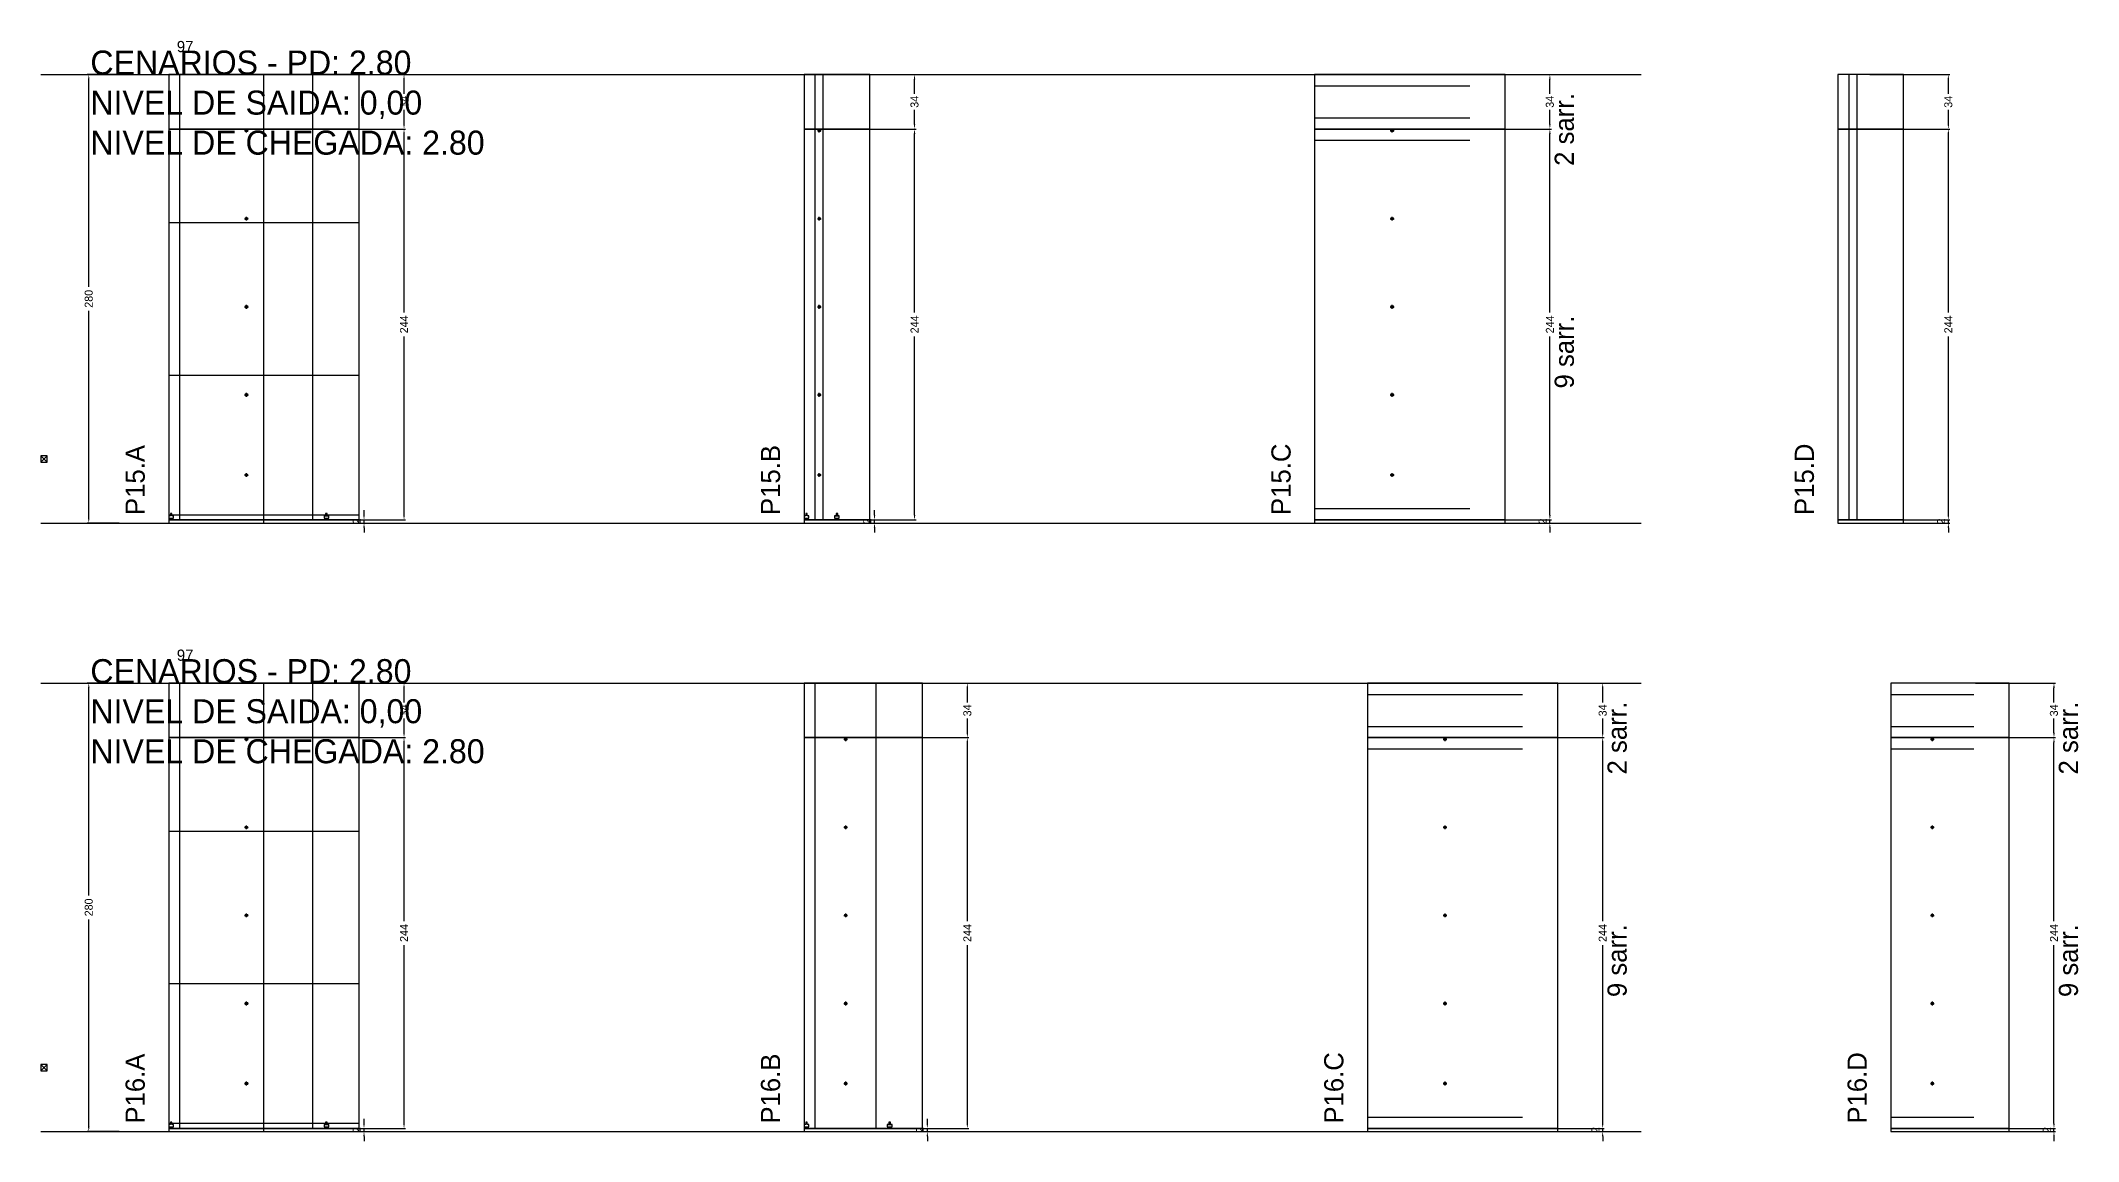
# Model space of a CAD drawing. Header units: centimetres. Extents: x -12000 to 4120, y -3806 to 2716.
# Drawn here: x -7000 to -5727, y -2666 to -1979 of the extents above; entities that cross this region are included whole.
import ezdxf

# ---------------------------------------------------------------- set-up
doc = ezdxf.new("R2010")
doc.units = ezdxf.units.CM
doc.linetypes.add('DASHED', pattern=[2, -2])
for name, color, linetype in [('COTA', 241, 'Continuous'), ('COTAS FURACAO', 16, 'Continuous'), ('Madeira', 30, 'Continuous'), ('NOMENCLATURA', 7, 'Continuous'), ('Nível', 160, 'Continuous'), ('Painéis', 200, 'Continuous'), ('Perfil Metálico', 150, 'Continuous'), ('SARR_2.2x7', 40, 'Continuous'), ('SARRAFO DE PRESSAO', 200, 'Continuous'), ('texto', 7, 'Continuous')]:
    doc.layers.add(name, color=color, linetype=linetype)
doc.dimstyles.new('PAINEL-NOVA', dxfattribs={"dimtxt": 5, "dimasz": 3, "dimexe": 1, "dimexo": 1, "dimgap": 1, "dimtad": 1, "dimcen": 2.5, "dimazin": 3, "dimtfac": 1, "dimtmove": 0, "dimatfit": 3})

# ---------------------------------------------------------------- blocks, each defined once
blk = doc.blocks.new('_CLOSEDFILLED')
at = {"color": 0, "linetype": 'BYBLOCK'}
blk.add_solid([(-1, 0.16), (0, 0), (-1, -0.16)], dxfattribs=at)
blk = doc.blocks.new('*D131')
for p, q in [((-6951, -2000), (-6971, -2000)), ((-6970, -2132.5), (-6970, -2003)), ((-6970, -2277), (-6970, -2147.5)), ((-6951, -2280), (-6971, -2280))]:
    blk.add_line(p, q)
at = {"layer": 'Defpoints'}
for p in [(-6950, -2000), (-6970, -2280), (-6950, -2280)]:
    blk.add_point(p, dxfattribs=at)
at = {"layer": 'COTA', "xscale": 3, "yscale": 3}
for p, rotation in [((-6970, -2000), 90), ((-6970, -2280), 270)]:
    blk.add_blockref('_CLOSEDFILLED', p, dxfattribs=dict(at, rotation=rotation))
at = {"layer": 'COTA', "insert": (-6970, -2140), "char_height": 5, "attachment_point": 5, "rotation": 90}
blk.add_mtext('280', dxfattribs=at)
blk = doc.blocks.new('MULDURA')
at = {"layer": 'Paineis'}
for p, q in [((0, 0), (4, 4)), ((4, 0), (0, 4))]:
    blk.add_line(p, q, dxfattribs=at)
blk.add_lwpolyline([(0, 0), (4, 0), (4, 4), (0, 4)], close=True, dxfattribs=at)
blk = doc.blocks.new('*D133')
for p, q in [((-6822, -2034), (-6772, -2034)), ((-6773, -2148.5), (-6773, -2037)), ((-6773, -2275), (-6773, -2163.5)), ((-6822, -2278), (-6772, -2278))]:
    blk.add_line(p, q)
at = {"layer": 'Defpoints'}
for p in [(-6823, -2034), (-6823, -2278), (-6773, -2278)]:
    blk.add_point(p, dxfattribs=at)
at = {"layer": 'COTA', "xscale": 3, "yscale": 3}
for p, rotation in [((-6773, -2034), 90), ((-6773, -2278), 270)]:
    blk.add_blockref('_CLOSEDFILLED', p, dxfattribs=dict(at, rotation=rotation))
at = {"layer": 'COTA', "insert": (-6773, -2156), "char_height": 5, "attachment_point": 5, "rotation": 90}
blk.add_mtext('244', dxfattribs=at)
blk = doc.blocks.new('*D134')
for p, q in [((-6822, -2000), (-6772, -2000)), ((-6773, -2012), (-6773, -2003)), ((-6773, -2031), (-6773, -2022)), ((-6822, -2034), (-6772, -2034))]:
    blk.add_line(p, q)
at = {"layer": 'Defpoints'}
for p in [(-6823, -2000), (-6823, -2034), (-6773, -2034)]:
    blk.add_point(p, dxfattribs=at)
at = {"layer": 'COTA', "xscale": 3, "yscale": 3}
for p, rotation in [((-6773, -2000), 90), ((-6773, -2034), 270)]:
    blk.add_blockref('_CLOSEDFILLED', p, dxfattribs=dict(at, rotation=rotation))
at = {"layer": 'COTA', "insert": (-6773, -2017), "char_height": 5, "attachment_point": 5, "rotation": 90}
blk.add_mtext('34', dxfattribs=at)
blk = doc.blocks.new('SLIPTEE')
at = {"layer": 'Paineis'}
blk.add_lwpolyline([(0, 0), (3, 0), (3, 1.5), (2, 1.5), (2, 3), (1, 3), (1, 1.5), (0, 1.5)], close=True, dxfattribs=at)
blk = doc.blocks.new('SLIPTDD')
at = {"layer": 'Paineis'}
blk.add_line((0, 1.5), (3, 1.5), dxfattribs=at)
blk.add_lwpolyline([(0, 0), (3, 0), (3, 1.5), (2, 1.5), (2, 3), (1, 3), (1, 1.5), (0, 1.5)], close=True, dxfattribs=at)
blk = doc.blocks.new('furacao')
at = {"layer": 'COTAS FURACAO'}
for p, q in [((-1.2, 0), (1.2, 0)), ((0, -1.2), (0, 1.2))]:
    blk.add_line(p, q, dxfattribs=at)
blk.add_circle((0, 0), 0.8, dxfattribs=at)
blk = doc.blocks.new('*D136')
for p, q in [((-6503, -2034), (-6453, -2034)), ((-6454, -2148.5), (-6454, -2037)), ((-6454, -2275), (-6454, -2163.5)), ((-6503, -2278), (-6453, -2278))]:
    blk.add_line(p, q)
at = {"layer": 'Defpoints'}
for p in [(-6504, -2034), (-6504, -2278), (-6454, -2278)]:
    blk.add_point(p, dxfattribs=at)
at = {"layer": 'COTA', "xscale": 3, "yscale": 3}
for p, rotation in [((-6454, -2034), 90), ((-6454, -2278), 270)]:
    blk.add_blockref('_CLOSEDFILLED', p, dxfattribs=dict(at, rotation=rotation))
at = {"layer": 'COTA', "insert": (-6454, -2156), "char_height": 5, "attachment_point": 5, "rotation": 90}
blk.add_mtext('244', dxfattribs=at)
blk = doc.blocks.new('*D137')
for p, q in [((-6503, -2000), (-6453, -2000)), ((-6454, -2012), (-6454, -2003)), ((-6454, -2031), (-6454, -2022)), ((-6503, -2034), (-6453, -2034))]:
    blk.add_line(p, q)
at = {"layer": 'Defpoints'}
for p in [(-6504, -2000), (-6504, -2034), (-6454, -2034)]:
    blk.add_point(p, dxfattribs=at)
at = {"layer": 'COTA', "xscale": 3, "yscale": 3}
for p, rotation in [((-6454, -2000), 90), ((-6454, -2034), 270)]:
    blk.add_blockref('_CLOSEDFILLED', p, dxfattribs=dict(at, rotation=rotation))
at = {"layer": 'COTA', "insert": (-6454, -2017), "char_height": 5, "attachment_point": 5, "rotation": 90}
blk.add_mtext('34', dxfattribs=at)
blk = doc.blocks.new('*D139')
for p, q in [((-6106, -2034), (-6056, -2034)), ((-6057, -2148.5), (-6057, -2037)), ((-6057, -2275), (-6057, -2163.5)), ((-6106, -2278), (-6056, -2278))]:
    blk.add_line(p, q)
at = {"layer": 'Defpoints'}
for p in [(-6107, -2034), (-6107, -2278), (-6057, -2278)]:
    blk.add_point(p, dxfattribs=at)
at = {"layer": 'COTA', "xscale": 3, "yscale": 3}
for p, rotation in [((-6057, -2034), 90), ((-6057, -2278), 270)]:
    blk.add_blockref('_CLOSEDFILLED', p, dxfattribs=dict(at, rotation=rotation))
at = {"layer": 'COTA', "insert": (-6057, -2156), "char_height": 5, "attachment_point": 5, "rotation": 90}
blk.add_mtext('244', dxfattribs=at)
blk = doc.blocks.new('*D140')
for p, q in [((-6106, -2000), (-6056, -2000)), ((-6057, -2012), (-6057, -2003)), ((-6057, -2031), (-6057, -2022)), ((-6106, -2034), (-6056, -2034))]:
    blk.add_line(p, q)
at = {"layer": 'Defpoints'}
for p in [(-6107, -2000), (-6107, -2034), (-6057, -2034)]:
    blk.add_point(p, dxfattribs=at)
at = {"layer": 'COTA', "xscale": 3, "yscale": 3}
for p, rotation in [((-6057, -2000), 90), ((-6057, -2034), 270)]:
    blk.add_blockref('_CLOSEDFILLED', p, dxfattribs=dict(at, rotation=rotation))
at = {"layer": 'COTA', "insert": (-6057, -2017), "char_height": 5, "attachment_point": 5, "rotation": 90}
blk.add_mtext('34', dxfattribs=at)
blk = doc.blocks.new('*D142')
for p, q in [((-5857, -2034), (-5807, -2034)), ((-5808, -2148.5), (-5808, -2037)), ((-5808, -2275), (-5808, -2163.5)), ((-5857, -2278), (-5807, -2278))]:
    blk.add_line(p, q)
at = {"layer": 'Defpoints'}
for p in [(-5858, -2034), (-5858, -2278), (-5808, -2278)]:
    blk.add_point(p, dxfattribs=at)
at = {"layer": 'COTA', "xscale": 3, "yscale": 3}
for p, rotation in [((-5808, -2034), 90), ((-5808, -2278), 270)]:
    blk.add_blockref('_CLOSEDFILLED', p, dxfattribs=dict(at, rotation=rotation))
at = {"layer": 'COTA', "insert": (-5808, -2156), "char_height": 5, "attachment_point": 5, "rotation": 90}
blk.add_mtext('244', dxfattribs=at)
blk = doc.blocks.new('*D143')
for p, q in [((-5857, -2000), (-5807, -2000)), ((-5808, -2012), (-5808, -2003)), ((-5808, -2031), (-5808, -2022)), ((-5857, -2034), (-5807, -2034))]:
    blk.add_line(p, q)
at = {"layer": 'Defpoints'}
for p in [(-5858, -2000), (-5858, -2034), (-5808, -2034)]:
    blk.add_point(p, dxfattribs=at)
at = {"layer": 'COTA', "xscale": 3, "yscale": 3}
for p, rotation in [((-5808, -2000), 90), ((-5808, -2034), 270)]:
    blk.add_blockref('_CLOSEDFILLED', p, dxfattribs=dict(at, rotation=rotation))
at = {"layer": 'COTA', "insert": (-5808, -2017), "char_height": 5, "attachment_point": 5, "rotation": 90}
blk.add_mtext('34', dxfattribs=at)
blk = doc.blocks.new('*D157')
for p, q in [((-6951, -2380), (-6971, -2380)), ((-6970, -2512.5), (-6970, -2383)), ((-6970, -2657), (-6970, -2527.5)), ((-6951, -2660), (-6971, -2660))]:
    blk.add_line(p, q)
at = {"layer": 'Defpoints'}
for p in [(-6950, -2380), (-6970, -2660), (-6950, -2660)]:
    blk.add_point(p, dxfattribs=at)
at = {"layer": 'COTA', "xscale": 3, "yscale": 3}
for p, rotation in [((-6970, -2380), 90), ((-6970, -2660), 270)]:
    blk.add_blockref('_CLOSEDFILLED', p, dxfattribs=dict(at, rotation=rotation))
at = {"layer": 'COTA', "insert": (-6970, -2520), "char_height": 5, "attachment_point": 5, "rotation": 90}
blk.add_mtext('280', dxfattribs=at)
blk = doc.blocks.new('*D159')
for p, q in [((-6822, -2414), (-6772, -2414)), ((-6773, -2528.5), (-6773, -2417)), ((-6773, -2655), (-6773, -2543.5)), ((-6822, -2658), (-6772, -2658))]:
    blk.add_line(p, q)
at = {"layer": 'Defpoints'}
for p in [(-6823, -2414), (-6823, -2658), (-6773, -2658)]:
    blk.add_point(p, dxfattribs=at)
at = {"layer": 'COTA', "xscale": 3, "yscale": 3}
for p, rotation in [((-6773, -2414), 90), ((-6773, -2658), 270)]:
    blk.add_blockref('_CLOSEDFILLED', p, dxfattribs=dict(at, rotation=rotation))
at = {"layer": 'COTA', "insert": (-6773, -2536), "char_height": 5, "attachment_point": 5, "rotation": 90}
blk.add_mtext('244', dxfattribs=at)
blk = doc.blocks.new('*D160')
for p, q in [((-6822, -2380), (-6772, -2380)), ((-6773, -2392), (-6773, -2383)), ((-6773, -2411), (-6773, -2402)), ((-6822, -2414), (-6772, -2414))]:
    blk.add_line(p, q)
at = {"layer": 'Defpoints'}
for p in [(-6823, -2380), (-6823, -2414), (-6773, -2414)]:
    blk.add_point(p, dxfattribs=at)
at = {"layer": 'COTA', "xscale": 3, "yscale": 3}
for p, rotation in [((-6773, -2380), 90), ((-6773, -2414), 270)]:
    blk.add_blockref('_CLOSEDFILLED', p, dxfattribs=dict(at, rotation=rotation))
at = {"layer": 'COTA', "insert": (-6773, -2397), "char_height": 5, "attachment_point": 5, "rotation": 90}
blk.add_mtext('34', dxfattribs=at)
blk = doc.blocks.new('*D162')
for p, q in [((-6470, -2414), (-6420, -2414)), ((-6421, -2528.5), (-6421, -2417)), ((-6421, -2655), (-6421, -2543.5)), ((-6470, -2658), (-6420, -2658))]:
    blk.add_line(p, q)
at = {"layer": 'Defpoints'}
for p in [(-6471, -2414), (-6471, -2658), (-6421, -2658)]:
    blk.add_point(p, dxfattribs=at)
at = {"layer": 'COTA', "xscale": 3, "yscale": 3}
for p, rotation in [((-6421, -2414), 90), ((-6421, -2658), 270)]:
    blk.add_blockref('_CLOSEDFILLED', p, dxfattribs=dict(at, rotation=rotation))
at = {"layer": 'COTA', "insert": (-6421, -2536), "char_height": 5, "attachment_point": 5, "rotation": 90}
blk.add_mtext('244', dxfattribs=at)
blk = doc.blocks.new('*D163')
for p, q in [((-6470, -2380), (-6420, -2380)), ((-6421, -2392), (-6421, -2383)), ((-6421, -2411), (-6421, -2402)), ((-6470, -2414), (-6420, -2414))]:
    blk.add_line(p, q)
at = {"layer": 'Defpoints'}
for p in [(-6471, -2380), (-6471, -2414), (-6421, -2414)]:
    blk.add_point(p, dxfattribs=at)
at = {"layer": 'COTA', "xscale": 3, "yscale": 3}
for p, rotation in [((-6421, -2380), 90), ((-6421, -2414), 270)]:
    blk.add_blockref('_CLOSEDFILLED', p, dxfattribs=dict(at, rotation=rotation))
at = {"layer": 'COTA', "insert": (-6421, -2397), "char_height": 5, "attachment_point": 5, "rotation": 90}
blk.add_mtext('34', dxfattribs=at)
blk = doc.blocks.new('*D165')
for p, q in [((-6073, -2414), (-6023, -2414)), ((-6024, -2528.5), (-6024, -2417)), ((-6024, -2655), (-6024, -2543.5)), ((-6073, -2658), (-6023, -2658))]:
    blk.add_line(p, q)
at = {"layer": 'Defpoints'}
for p in [(-6074, -2414), (-6074, -2658), (-6024, -2658)]:
    blk.add_point(p, dxfattribs=at)
at = {"layer": 'COTA', "xscale": 3, "yscale": 3}
for p, rotation in [((-6024, -2414), 90), ((-6024, -2658), 270)]:
    blk.add_blockref('_CLOSEDFILLED', p, dxfattribs=dict(at, rotation=rotation))
at = {"layer": 'COTA', "insert": (-6024, -2536), "char_height": 5, "attachment_point": 5, "rotation": 90}
blk.add_mtext('244', dxfattribs=at)
blk = doc.blocks.new('*D166')
for p, q in [((-6073, -2380), (-6023, -2380)), ((-6024, -2392), (-6024, -2383)), ((-6024, -2411), (-6024, -2402)), ((-6073, -2414), (-6023, -2414))]:
    blk.add_line(p, q)
at = {"layer": 'Defpoints'}
for p in [(-6074, -2380), (-6074, -2414), (-6024, -2414)]:
    blk.add_point(p, dxfattribs=at)
at = {"layer": 'COTA', "xscale": 3, "yscale": 3}
for p, rotation in [((-6024, -2380), 90), ((-6024, -2414), 270)]:
    blk.add_blockref('_CLOSEDFILLED', p, dxfattribs=dict(at, rotation=rotation))
at = {"layer": 'COTA', "insert": (-6024, -2397), "char_height": 5, "attachment_point": 5, "rotation": 90}
blk.add_mtext('34', dxfattribs=at)
blk = doc.blocks.new('*D168')
for p, q in [((-5791, -2414), (-5741, -2414)), ((-5742, -2528.5), (-5742, -2417)), ((-5742, -2655), (-5742, -2543.5)), ((-5791, -2658), (-5741, -2658))]:
    blk.add_line(p, q)
at = {"layer": 'Defpoints'}
for p in [(-5792, -2414), (-5792, -2658), (-5742, -2658)]:
    blk.add_point(p, dxfattribs=at)
at = {"layer": 'COTA', "xscale": 3, "yscale": 3}
for p, rotation in [((-5742, -2414), 90), ((-5742, -2658), 270)]:
    blk.add_blockref('_CLOSEDFILLED', p, dxfattribs=dict(at, rotation=rotation))
at = {"layer": 'COTA', "insert": (-5742, -2536), "char_height": 5, "attachment_point": 5, "rotation": 90}
blk.add_mtext('244', dxfattribs=at)
blk = doc.blocks.new('*D169')
for p, q in [((-5791, -2380), (-5741, -2380)), ((-5742, -2392), (-5742, -2383)), ((-5742, -2411), (-5742, -2402)), ((-5791, -2414), (-5741, -2414))]:
    blk.add_line(p, q)
at = {"layer": 'Defpoints'}
for p in [(-5792, -2380), (-5792, -2414), (-5742, -2414)]:
    blk.add_point(p, dxfattribs=at)
at = {"layer": 'COTA', "xscale": 3, "yscale": 3}
for p, rotation in [((-5742, -2380), 90), ((-5742, -2414), 270)]:
    blk.add_blockref('_CLOSEDFILLED', p, dxfattribs=dict(at, rotation=rotation))
at = {"layer": 'COTA', "insert": (-5742, -2397), "char_height": 5, "attachment_point": 5, "rotation": 90}
blk.add_mtext('34', dxfattribs=at)

msp = doc.modelspace()

# ---------------------------------------------------------------- linework, layer by layer
at = {"layer": 'Madeira'}
for points in [[(-6920, -2092.4), (-6801, -2092.4)], [(-6920, -2187.6), (-6801, -2187.6)], [(-6920, -2472.4), (-6801, -2472.4)], [(-6920, -2567.6), (-6801, -2567.6)]]:
    msp.add_lwpolyline(points, dxfattribs=at)
at = {"layer": 'Nível', "linetype": 'DASHED'}
for points in [[(-7000, -2000), (-6000, -2000)], [(-7000, -2280), (-6000, -2280)], [(-7000, -2380), (-6000, -2380)], [(-7000, -2660), (-6000, -2660)]]:
    msp.add_lwpolyline(points, dxfattribs=at)
at = {"layer": 'Painéis'}
for points in [[(-6920, -2034), (-6801, -2034), (-6801, -2000), (-6920, -2000)], [(-6920, -2280), (-6801, -2280), (-6801, -2000), (-6920, -2000)], [(-6523, -2034), (-6482, -2034), (-6482, -2000), (-6523, -2000)], [(-6204, -2034), (-6085, -2034), (-6085, -2000), (-6204, -2000)], [(-5877, -2034), (-5836, -2034), (-5836, -2000), (-5877, -2000)], [(-6920, -2278), (-6801, -2278), (-6801, -2034), (-6920, -2034)], [(-6523, -2278), (-6482, -2278), (-6482, -2034), (-6523, -2034)], [(-6204, -2278), (-6085, -2278), (-6085, -2034), (-6204, -2034)], [(-5877, -2278), (-5836, -2278), (-5836, -2034), (-5877, -2034)], [(-6920, -2280), (-6801, -2280), (-6801, -2278), (-6920, -2278)], [(-6523, -2280), (-6482, -2280), (-6482, -2278), (-6523, -2278)], [(-6204, -2280), (-6085, -2280), (-6085, -2278), (-6204, -2278)], [(-5877, -2280), (-5836, -2280), (-5836, -2278), (-5877, -2278)], [(-6920, -2414), (-6801, -2414), (-6801, -2380), (-6920, -2380)], [(-6920, -2660), (-6801, -2660), (-6801, -2380), (-6920, -2380)], [(-6523, -2414), (-6449, -2414), (-6449, -2380), (-6523, -2380)], [(-6171, -2414), (-6052, -2414), (-6052, -2380), (-6171, -2380)], [(-5844, -2414), (-5770, -2414), (-5770, -2380), (-5844, -2380)], [(-6920, -2658), (-6801, -2658), (-6801, -2414), (-6920, -2414)], [(-6523, -2658), (-6449, -2658), (-6449, -2414), (-6523, -2414)], [(-6171, -2658), (-6052, -2658), (-6052, -2414), (-6171, -2414)], [(-5844, -2658), (-5770, -2658), (-5770, -2414), (-5844, -2414)], [(-6920, -2660), (-6801, -2660), (-6801, -2658), (-6920, -2658)], [(-6523, -2660), (-6449, -2660), (-6449, -2658), (-6523, -2658)], [(-6171, -2660), (-6052, -2660), (-6052, -2658), (-6171, -2658)], [(-5844, -2660), (-5770, -2660), (-5770, -2658), (-5844, -2658)]]:
    msp.add_lwpolyline(points, close=True, dxfattribs=at)
at = {"layer": 'Perfil Metálico'}
for p, q in [((-6860.5, -2280), (-6860.5, -2000)), ((-6860.5, -2660), (-6860.5, -2380))]:
    msp.add_line(p, q, dxfattribs=at)
at = {"layer": 'SARR_2.2x7'}
for points in [[(-6913, -2034), (-6913, -2000)], [(-6830, -2034), (-6830, -2000)], [(-6516, -2034), (-6516, -2000)], [(-6511, -2034), (-6511, -2000)], [(-6204, -2007), (-6107, -2007)], [(-5870, -2034), (-5870, -2000)], [(-5865, -2034), (-5865, -2000)], [(-6204, -2027), (-6107, -2027)], [(-6204, -2041), (-6107, -2041)], [(-6204, -2271), (-6107, -2271)], [(-6913, -2414), (-6913, -2380)], [(-6830, -2414), (-6830, -2380)], [(-6516, -2414), (-6516, -2380)], [(-6478, -2414), (-6478, -2380)], [(-6171, -2387), (-6074, -2387)], [(-5844, -2387), (-5792, -2387)], [(-6171, -2407), (-6074, -2407)], [(-5844, -2407), (-5792, -2407)], [(-6171, -2421), (-6074, -2421)], [(-5844, -2421), (-5792, -2421)], [(-6171, -2651), (-6074, -2651)], [(-5844, -2651), (-5792, -2651)]]:
    msp.add_lwpolyline(points, dxfattribs=at)
at = {"layer": 'SARR_2.2x7', "linetype": 'DASHED'}
for points in [[(-6913, -2278), (-6913, -2034)], [(-6830, -2278), (-6830, -2034)], [(-6516, -2278), (-6516, -2034)], [(-6511, -2278), (-6511, -2034)], [(-5870, -2278), (-5870, -2034)], [(-5865, -2278), (-5865, -2034)], [(-6913, -2658), (-6913, -2414)], [(-6830, -2658), (-6830, -2414)], [(-6516, -2658), (-6516, -2414)], [(-6478, -2658), (-6478, -2414)]]:
    msp.add_lwpolyline(points, dxfattribs=at)
at = {"layer": 'SARRAFO DE PRESSAO'}
for points in [[(-6920, -2280), (-6801, -2280), (-6801, -2275), (-6920, -2275)], [(-6920, -2660), (-6801, -2660), (-6801, -2655), (-6920, -2655)]]:
    msp.add_lwpolyline(points, close=True, dxfattribs=at)

# ---------------------------------------------------------------- block references
at = {"layer": 'COTA'}
for name, p in [('furacao', (-6871.5, -2035)), ('furacao', (-6513.5, -2035)), ('furacao', (-6155.5, -2035)), ('furacao', (-6871.5, -2090)), ('furacao', (-6513.5, -2090)), ('furacao', (-6155.5, -2090)), ('furacao', (-6871.5, -2145)), ('furacao', (-6513.5, -2145)), ('furacao', (-6155.5, -2145)), ('furacao', (-6871.5, -2200)), ('furacao', (-6513.5, -2200)), ('furacao', (-6155.5, -2200)), ('MULDURA', (-7000, -2242)), ('furacao', (-6871.5, -2250)), ('furacao', (-6513.5, -2250)), ('furacao', (-6155.5, -2250)), ('SLIPTEE', (-6920, -2277)), ('SLIPTDD', (-6823, -2277)), ('SLIPTEE', (-6523, -2277)), ('SLIPTDD', (-6504, -2277)), ('furacao', (-6871.5, -2415)), ('furacao', (-6497, -2415)), ('furacao', (-6122.5, -2415)), ('furacao', (-5818, -2415)), ('furacao', (-6871.5, -2470)), ('furacao', (-6497, -2470)), ('furacao', (-6122.5, -2470)), ('furacao', (-5818, -2470)), ('furacao', (-6871.5, -2525)), ('furacao', (-6497, -2525)), ('furacao', (-6122.5, -2525)), ('furacao', (-5818, -2525)), ('furacao', (-6871.5, -2580)), ('furacao', (-6497, -2580)), ('furacao', (-6122.5, -2580)), ('furacao', (-5818, -2580)), ('MULDURA', (-7000, -2622)), ('furacao', (-6871.5, -2630)), ('furacao', (-6497, -2630)), ('furacao', (-6122.5, -2630)), ('furacao', (-5818, -2630)), ('SLIPTEE', (-6920, -2657)), ('SLIPTDD', (-6823, -2657)), ('SLIPTEE', (-6523, -2657)), ('SLIPTDD', (-6471, -2657))]:
    msp.add_blockref(name, p, dxfattribs=at)

# ---------------------------------------------------------------- texts
at = {"layer": 'NOMENCLATURA'}
for s, p in [('CENARIOS - PD: 2.80', (-6969, -2000)), ('NIVEL DE SAIDA: 0,00', (-6969, -2025)), ('NIVEL DE CHEGADA: 2.80', (-6969, -2050)), ('CENARIOS - PD: 2.80', (-6969, -2380)), ('NIVEL DE SAIDA: 0,00', (-6969, -2405)), ('NIVEL DE CHEGADA: 2.80', (-6969, -2430))]:
    msp.add_text(s, height=15, dxfattribs=at).set_placement(p)
for s, p in [('2 sarr.', (-6042, -2057)), ('9 sarr.', (-6042, -2196)), ('P15.A', (-6935, -2275)), ('P15.B', (-6538, -2275)), ('P15.C', (-6219, -2275)), ('P15.D', (-5892, -2275)), ('2 sarr.', (-6009, -2437)), ('2 sarr.', (-5727, -2437)), ('9 sarr.', (-6009, -2576)), ('9 sarr.', (-5727, -2576)), ('P16.A', (-6935, -2655)), ('P16.B', (-6538, -2655)), ('P16.C', (-6186, -2655)), ('P16.D', (-5859, -2655))]:
    msp.add_text(s, height=12, rotation=90, dxfattribs=at).set_placement(p)
at = {"layer": 'texto'}
for p in [(-6915, -1986), (-6915, -2366)]:
    msp.add_text('97', height=7, dxfattribs=at).set_placement(p)

# ---------------------------------------------------------------- dimensions: what is measured, and where the dimension line sits
at = {"layer": 'COTA'}
for base, p1, p2, picture, middle in [((-6970, -2280), (-6950, -2280), (-6950, -2000), '*D131', (-6970, -2140)), ((-6773, -2034), (-6823, -2034), (-6823, -2000), '*D134', (-6773, -2017)), ((-6454, -2034), (-6504, -2034), (-6504, -2000), '*D137', (-6454, -2017)), ((-6057, -2034), (-6107, -2034), (-6107, -2000), '*D140', (-6057, -2017)), ((-5808, -2034), (-5858, -2034), (-5858, -2000), '*D143', (-5808, -2017)), ((-6773, -2278), (-6823, -2278), (-6823, -2034), '*D133', (-6773, -2156)), ((-6454, -2278), (-6504, -2278), (-6504, -2034), '*D136', (-6454, -2156)), ((-6057, -2278), (-6107, -2278), (-6107, -2034), '*D139', (-6057, -2156)), ((-5808, -2278), (-5858, -2278), (-5858, -2034), '*D142', (-5808, -2156)), ((-6970, -2660), (-6950, -2660), (-6950, -2380), '*D157', (-6970, -2520)), ((-6773, -2414), (-6823, -2414), (-6823, -2380), '*D160', (-6773, -2397)), ((-6421, -2414), (-6471, -2414), (-6471, -2380), '*D163', (-6421, -2397)), ((-6024, -2414), (-6074, -2414), (-6074, -2380), '*D166', (-6024, -2397)), ((-5742, -2414), (-5792, -2414), (-5792, -2380), '*D169', (-5742, -2397)), ((-6773, -2658), (-6823, -2658), (-6823, -2414), '*D159', (-6773, -2536)), ((-6421, -2658), (-6471, -2658), (-6471, -2414), '*D162', (-6421, -2536)), ((-6024, -2658), (-6074, -2658), (-6074, -2414), '*D165', (-6024, -2536)), ((-5742, -2658), (-5792, -2658), (-5792, -2414), '*D168', (-5742, -2536))]:
    dim = msp.add_linear_dim(base=base, p1=p1, p2=p2, angle=90, dimstyle='PAINEL-NOVA', dxfattribs=at)
    dim.commit()
    dim.dimension.update_dxf_attribs({"geometry": picture, "text_midpoint": middle})
for base, p1, p2 in [((-6798, -2280), (-6823, -2280), (-6823, -2278)), ((-6479, -2280), (-6504, -2280), (-6504, -2278)), ((-6057, -2280), (-6107, -2280), (-6107, -2278)), ((-5808, -2280), (-5858, -2280), (-5858, -2278)), ((-6798, -2660), (-6823, -2660), (-6823, -2658)), ((-6446, -2660), (-6471, -2660), (-6471, -2658)), ((-6024, -2660), (-6074, -2660), (-6074, -2658)), ((-5742, -2660), (-5792, -2660), (-5792, -2658))]:
    msp.add_linear_dim(base=base, p1=p1, p2=p2, angle=90, dimstyle='PAINEL-NOVA', dxfattribs=at).render()

doc.saveas('drawing.dxf')
